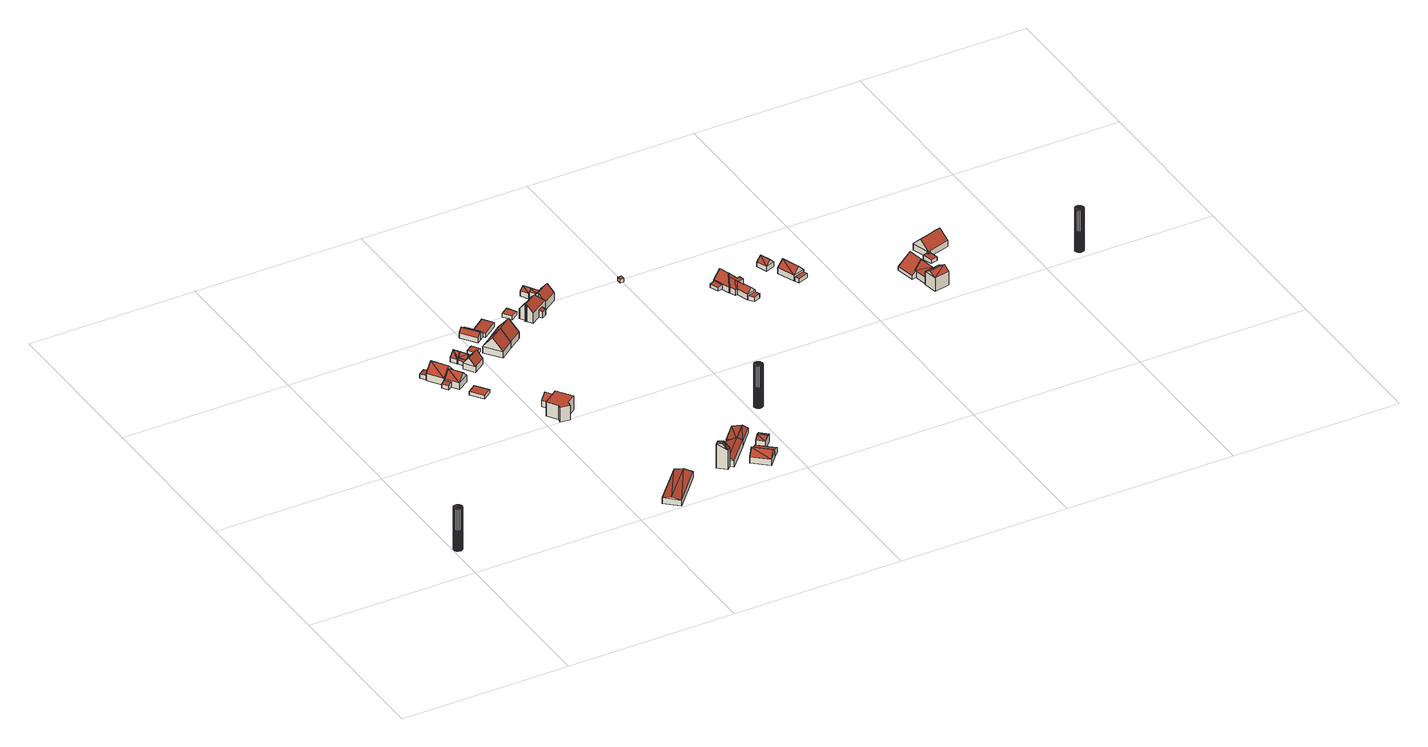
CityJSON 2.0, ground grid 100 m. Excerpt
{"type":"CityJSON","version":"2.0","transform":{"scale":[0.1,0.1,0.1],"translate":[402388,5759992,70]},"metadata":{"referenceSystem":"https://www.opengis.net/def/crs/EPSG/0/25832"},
"CityObjects":{
"building1":{"type":"Building","attributes":{"Geometrietyp2DReferenz":"1000","Gemeindeschluessel":"05515000","function":"51002_1251","roofType":"9999","measuredHeight":26.38},"geometry":[{"type":"Solid","lod":"2","boundaries":[[[[0,1,2]],[[1,3,2]],[[4,5,0]],[[5,1,0]],[[6,7,4]],[[7,5,4]],[[8,9,6]],[[9,7,6]],[[10,11,8]],[[11,9,8]],[[12,13,10]],[[13,11,10]],[[14,15,12]],[[15,13,12]],[[16,17,14]],[[17,15,14]],[[18,19,16]],[[19,17,16]],[[20,21,18]],[[21,19,18]],[[22,23,20]],[[23,21,20]],[[24,25,22]],[[25,23,22]],[[26,27,24]],[[27,25,24]],[[28,29,26]],[[29,27,26]],[[30,31,28]],[[31,29,28]],[[32,33,30]],[[33,31,30]],[[34,35,32]],[[35,33,32]],[[36,37,34]],[[37,35,34]],[[38,39,36]],[[39,37,36]],[[2,3,38]],[[3,39,38]],[[3,1,39]],[[1,5,39]],[[5,7,39]],[[7,9,39]],[[9,11,39]],[[11,13,39]],[[13,15,39]],[[15,17,39]],[[17,19,39]],[[19,21,39]],[[21,23,39]],[[23,25,39]],[[25,27,39]],[[27,29,39]],[[29,31,39]],[[31,33,39]],[[33,35,39]],[[35,37,39]],[[0,2,4]],[[2,38,4]],[[38,36,4]],[[36,34,4]],[[34,32,4]],[[32,30,4]],[[30,28,4]],[[28,26,4]],[[26,24,4]],[[24,22,4]],[[22,20,4]],[[20,18,4]],[[18,16,4]],[[16,14,4]],[[14,12,4]],[[12,10,4]],[[10,8,4]],[[8,6,4]]]],"semantics":{"surfaces":[{"type":"WallSurface"},{"type":"GroundSurface"},{"type":"RoofSurface"}],"values":[[0,0,0,0,0,0,0,0,0,0,0,0,0,0,0,0,0,0,0,0,0,0,0,0,0,0,0,0,0,0,0,0,0,0,0,0,0,0,0,0,1,1,1,1,1,1,1,1,1,1,1,1,1,1,1,1,1,1,2,2,2,2,2,2,2,2,2,2,2,2,2,2,2,2,2,2]]}}]},
"building2":{"type":"Building","attributes":{"Gemeindeschluessel":"05515000","Geometrietyp2DReferenz":"3000","function":"51009_1610","roofType":"2100","measuredHeight":2.73},"geometry":[{"type":"Solid","lod":"2","boundaries":[[[[40,41,42,43]],[[44,45,41,40]],[[46,47,45,44]],[[43,42,47,46]],[[44,40,43,46]],[[41,45,47,42]]]],"semantics":{"surfaces":[{"type":"WallSurface"},{"type":"RoofSurface"},{"type":"GroundSurface"}],"values":[[0,0,0,0,1,2]]}}]},
"building3":{"type":"Building","attributes":{"Gemeindeschluessel":"05515000","Geometrietyp2DReferenz":"3000","function":"51009_1610","roofType":"2100","measuredHeight":3.36},"geometry":[{"type":"Solid","lod":"2","boundaries":[[[[48,49,50,51]],[[52,53,49,48]],[[54,55,53,52]],[[56,57,55,54]],[[51,50,57,56]],[[54,52,48,51,56]],[[49,53,55,57,50]]]],"semantics":{"surfaces":[{"type":"WallSurface"},{"type":"RoofSurface"},{"type":"GroundSurface"}],"values":[[0,0,0,0,0,1,2]]}}]},
"building4":{"type":"Building","attributes":{"Gemeindeschluessel":"05515000","Geometrietyp2DReferenz":"3000","function":"31001_1000"},"address":[{"country":"Germany","locality":"Münster","thoroughfareNumber":"254","thoroughfareName":"Wasserweg"},{"country":"Germany","locality":"Münster","thoroughfareNumber":"256","thoroughfareName":"Wasserweg"}],"children":["building4-1","building4-2"]},
"building4-1":{"type":"BuildingPart","attributes":{"roofType":"5000","measuredHeight":9.71},"parents":["building4"],"geometry":[{"type":"Solid","lod":"2","boundaries":[[[[58,59,60,61]],[[62,63,64,65,66]],[[67,68,63,62]],[[69,70,68,67]],[[61,60,70,69]],[[58,61,71,72]],[[62,66,72]],[[67,62,72]],[[67,72,71]],[[71,69,67]],[[69,71,61]],[[59,73,64,63,68,70,60]],[[59,58,74,75,73]],[[76,66,65]],[[64,73,75,65]],[[75,74,76,65]],[[66,76,77,74,58,72]],[[74,77,76]]]],"semantics":{"surfaces":[{"type":"WallSurface"},{"type":"RoofSurface"},{"type":"GroundSurface"},{"type":"ClosureSurface"}],"values":[[0,0,0,0,0,1,1,1,1,1,0,2,0,0,3,3,0,3]]}}]},
"building4-2":{"type":"BuildingPart","attributes":{"roofType":"3100","measuredHeight":8.54},"parents":["building4"],"geometry":[{"type":"Solid","lod":"2","boundaries":[[[[78,79,73,75]],[[80,81,79,78]],[[65,64,81,80]],[[78,82,80]],[[82,78,75]],[[75,74,77,82]],[[80,82,77]],[[77,76,65,80]],[[79,81,64,73]],[[64,65,75,73]],[[76,74,75,65]],[[77,74,76]]]],"semantics":{"surfaces":[{"type":"WallSurface"},{"type":"RoofSurface"},{"type":"GroundSurface"},{"type":"ClosureSurface"}],"values":[[0,0,0,0,1,1,1,1,2,3,3,3]]}}]},
"building5":{"type":"Building","attributes":{"Gemeindeschluessel":"05515000","Geometrietyp2DReferenz":"3000","function":"31001_2460","roofType":"1000","measuredHeight":2.33},"geometry":[{"type":"Solid","lod":"2","boundaries":[[[[83,84,85,86]],[[87,88,84,83]],[[89,90,88,87]],[[86,85,90,89]],[[87,83,86,89]],[[84,88,90,85]]]],"semantics":{"surfaces":[{"type":"WallSurface"},{"type":"RoofSurface"},{"type":"GroundSurface"}],"values":[[0,0,0,0,1,2]]}}]},
"building6":{"type":"Building","attributes":{"Gemeindeschluessel":"05515000","Geometrietyp2DReferenz":"3000","function":"31001_2700","roofType":"3100","measuredHeight":5.12},"geometry":[{"type":"Solid","lod":"2","boundaries":[[[[91,92,93,94]],[[95,96,92,91]],[[97,98,96,95]],[[94,93,98,97]],[[91,99,95]],[[97,100,94]],[[91,94,100]],[[100,99,91]],[[99,100,97]],[[97,95,99]],[[92,96,98,93]]]],"semantics":{"surfaces":[{"type":"WallSurface"},{"type":"RoofSurface"},{"type":"GroundSurface"}],"values":[[0,0,0,0,0,0,1,1,1,1,2]]}}]},
"building7":{"type":"Building","attributes":{"Gemeindeschluessel":"05515000","Geometrietyp2DReferenz":"3000","function":"51009_1610","roofType":"2100","measuredHeight":3.2},"geometry":[{"type":"Solid","lod":"2","boundaries":[[[[101,102,103,104]],[[105,106,102,101]],[[107,108,106,105]],[[109,110,108,107]],[[111,112,110,109]],[[104,103,112,111]],[[109,107,105,101,104,111]],[[102,106,108,110,112,103]]]],"semantics":{"surfaces":[{"type":"WallSurface"},{"type":"RoofSurface"},{"type":"GroundSurface"}],"values":[[0,0,0,0,0,0,1,2]]}}]},
"building8":{"type":"Building","attributes":{"Gemeindeschluessel":"05515000","Geometrietyp2DReferenz":"3000","function":"31001_2460","roofType":"5000","measuredHeight":5.54},"geometry":[{"type":"Solid","lod":"2","boundaries":[[[[113,110,112,114]],[[115,108,110,113]],[[116,106,108,115]],[[117,118,106,116]],[[119,120,118,117]],[[121,122,120,119]],[[114,112,122,121]],[[121,119,123,124]],[[114,124,123]],[[113,114,123]],[[123,117,113]],[[116,115,113]],[[113,117,116]],[[121,124,114]],[[117,123,119]],[[110,108,106,118,120,122,112]]]],"semantics":{"surfaces":[{"type":"WallSurface"},{"type":"RoofSurface"},{"type":"GroundSurface"}],"values":[[0,0,0,0,0,0,0,1,1,1,1,1,1,0,0,2]]}}]},
"building9":{"type":"Building","attributes":{"Gemeindeschluessel":"05515000","Geometrietyp2DReferenz":"3000","function":"31001_1000"},"address":[{"country":"Germany","locality":"Münster","thoroughfareNumber":"252","thoroughfareName":"Wasserweg"}],"children":["building9-1","building9-2"]},
"building9-1":{"type":"BuildingPart","attributes":{"roofType":"5000","measuredHeight":8.2},"parents":["building9"],"geometry":[{"type":"Solid","lod":"2","boundaries":[[[[125,126,127,128]],[[129,130,103,126,125]],[[131,132,133,134,135]],[[136,137,132,131]],[[128,127,137,136]],[[136,138,139,128]],[[139,138,131]],[[139,131,135]],[[139,135,140,141,129]],[[129,125,139]],[[131,138,136]],[[128,139,125]],[[126,103,133,132,137,127]],[[140,135,134]],[[129,141,130]],[[133,103,130,134]],[[130,141,140,134]]]],"semantics":{"surfaces":[{"type":"WallSurface"},{"type":"RoofSurface"},{"type":"GroundSurface"},{"type":"ClosureSurface"}],"values":[[0,0,0,0,0,1,1,1,1,1,0,0,2,0,0,3,3]]}}]},
"building9-2":{"type":"BuildingPart","attributes":{"roofType":"3100","measuredHeight":5.84},"parents":["building9"],"geometry":[{"type":"Solid","lod":"2","boundaries":[[[[134,133,122,142]],[[143,112,103,130]],[[142,122,112,143]],[[143,144,142]],[[134,142,144]],[[144,145,140,134]],[[145,144,143]],[[143,130,141,145]],[[133,103,112,122]],[[133,134,130,103]],[[141,140,145]],[[141,130,134,140]]]],"semantics":{"surfaces":[{"type":"WallSurface"},{"type":"RoofSurface"},{"type":"GroundSurface"},{"type":"ClosureSurface"}],"values":[[0,0,0,0,1,1,1,1,2,3,0,3]]}}]},
"building10":{"type":"Building","attributes":{"Gemeindeschluessel":"05515000","Geometrietyp2DReferenz":"3000","function":"31001_1000","roofType":"9999","measuredHeight":9},"address":[{"country":"Germany","locality":"Münster","thoroughfareNumber":"253","thoroughfareName":"Wasserweg"}],"geometry":[{"type":"Solid","lod":"2","boundaries":[[[[146,147,148,149,150,151,152,153,154]],[[152,155,156,153]],[[151,157,155,152]],[[150,158,157,151]],[[149,159,158,150]],[[148,160,159,149]],[[147,161,160,148]],[[146,162,161,147]],[[154,163,162,146]],[[153,156,163,154]],[[155,157,158,159,160,161,162,163,156]]]],"semantics":{"surfaces":[{"type":"RoofSurface"},{"type":"WallSurface"},{"type":"GroundSurface"}],"values":[[0,1,1,1,1,1,1,1,1,1,2]]}}]},
"building11":{"type":"Building","attributes":{"Gemeindeschluessel":"05515000","Geometrietyp2DReferenz":"3000","function":"31001_2460","roofType":"5000","measuredHeight":6.83},"geometry":[{"type":"Solid","lod":"2","boundaries":[[[[164,165,163,166]],[[167,168,165,164]],[[169,170,168,167]],[[171,155,170,169]],[[172,156,155,171]],[[166,163,156,172]],[[171,169,167,173,174,172]],[[174,173,164,166]],[[164,173,167]],[[172,174,166]],[[165,168,170,155,156,163]]]],"semantics":{"surfaces":[{"type":"WallSurface"},{"type":"RoofSurface"},{"type":"GroundSurface"}],"values":[[0,0,0,0,0,0,1,1,0,0,2]]}}]},
"building12":{"type":"Building","attributes":{"Gemeindeschluessel":"05515000","Geometrietyp2DReferenz":"3000","function":"51009_1611","roofType":"1000","measuredHeight":2.23},"geometry":[{"type":"Solid","lod":"2","boundaries":[[[[175,176,177,178]],[[179,180,176,175]],[[181,182,180,179]],[[178,177,182,181]],[[179,175,178,181]],[[176,180,182,177]]]],"semantics":{"surfaces":[{"type":"WallSurface"},{"type":"RoofSurface"},{"type":"GroundSurface"}],"values":[[0,0,0,0,1,2]]}}]},
"building13":{"type":"Building","attributes":{"Gemeindeschluessel":"05515000","Geometrietyp2DReferenz":"3000","function":"31001_1000","roofType":"2100","measuredHeight":5.58},"geometry":[{"type":"Solid","lod":"2","boundaries":[[[[183,184,185,186]],[[187,188,184,183]],[[189,190,188,187]],[[191,192,190,189]],[[186,185,192,191]],[[189,187,183,186,191]],[[184,188,190,192,185]]]],"semantics":{"surfaces":[{"type":"WallSurface"},{"type":"RoofSurface"},{"type":"GroundSurface"}],"values":[[0,0,0,0,0,1,2]]}}]},
"building14":{"type":"Building","attributes":{"Gemeindeschluessel":"05515000","Geometrietyp2DReferenz":"3000","function":"31001_1000","roofType":"3100","measuredHeight":11.15},"address":[{"country":"Germany","locality":"Münster","thoroughfareNumber":"250","thoroughfareName":"Wasserweg"}],"geometry":[{"type":"Solid","lod":"2","boundaries":[[[[193,194,195,196]],[[197,198,194,193]],[[199,200,198,197]],[[196,195,200,199]],[[193,201,197]],[[199,202,196]],[[196,202,201,193]],[[197,201,202,199]],[[194,198,200,195]]]],"semantics":{"surfaces":[{"type":"WallSurface"},{"type":"RoofSurface"},{"type":"GroundSurface"}],"values":[[0,0,0,0,0,0,1,1,2]]}}]},
"building15":{"type":"Building","attributes":{"Gemeindeschluessel":"05515000","Geometrietyp2DReferenz":"3000","function":"31001_1000","roofType":"2100","measuredHeight":5.91},"geometry":[{"type":"Solid","lod":"2","boundaries":[[[[203,204,205,206]],[[207,208,204,203]],[[209,210,208,207]],[[211,212,210,209]],[[206,205,212,211]],[[209,207,203,206,211]],[[204,208,210,212,205]]]],"semantics":{"surfaces":[{"type":"WallSurface"},{"type":"RoofSurface"},{"type":"GroundSurface"}],"values":[[0,0,0,0,0,1,2]]}}]},
"building16":{"type":"Building","attributes":{"Gemeindeschluessel":"05515000","Geometrietyp2DReferenz":"3000","function":"51009_1610","roofType":"3100","measuredHeight":15.79},"geometry":[{"type":"Solid","lod":"2","boundaries":[[[[213,214,215,216]],[[217,218,214,213]],[[219,220,218,217]],[[216,215,220,219]],[[213,221,217]],[[219,222,216]],[[213,216,222]],[[222,221,213]],[[221,222,219]],[[219,217,221]],[[214,218,220,215]]]],"semantics":{"surfaces":[{"type":"WallSurface"},{"type":"RoofSurface"},{"type":"GroundSurface"}],"values":[[0,0,0,0,0,0,1,1,1,1,2]]}}]},
"building17":{"type":"Building","attributes":{"Gemeindeschluessel":"05515000","Geometrietyp2DReferenz":"3000","function":"31001_2460","roofType":"2100","measuredHeight":3.09},"geometry":[{"type":"Solid","lod":"2","boundaries":[[[[223,224,225,226]],[[227,228,224,223]],[[229,230,228,227]],[[226,225,230,229]],[[227,223,226,229]],[[224,228,230,225]]]],"semantics":{"surfaces":[{"type":"WallSurface"},{"type":"RoofSurface"},{"type":"GroundSurface"}],"values":[[0,0,0,0,1,2]]}}]},
"building18":{"type":"Building","attributes":{"Gemeindeschluessel":"05515000","Geometrietyp2DReferenz":"3000","function":"31001_1000","roofType":"3100","measuredHeight":11.09},"address":[{"country":"Germany","locality":"Münster","thoroughfareNumber":"248","thoroughfareName":"Wasserweg"}],"geometry":[{"type":"Solid","lod":"2","boundaries":[[[[231,232,200,233]],[[234,235,232,231]],[[236,195,235,234]],[[233,200,195,236]],[[231,237,234]],[[236,202,233]],[[233,202,237,231]],[[234,237,202,236]],[[232,235,195,200]]]],"semantics":{"surfaces":[{"type":"WallSurface"},{"type":"RoofSurface"},{"type":"GroundSurface"}],"values":[[0,0,0,0,0,0,1,1,2]]}}]},
"building19":{"type":"Building","attributes":{"Gemeindeschluessel":"05515000","Geometrietyp2DReferenz":"3000","function":"31001_2700","roofType":"3100","measuredHeight":5.53},"geometry":[{"type":"Solid","lod":"2","boundaries":[[[[238,239,220,240]],[[241,242,239,238]],[[243,244,242,241]],[[240,220,244,243]],[[238,245,241]],[[243,246,240]],[[240,246,245,238]],[[241,245,246,243]],[[239,242,244,220]]]],"semantics":{"surfaces":[{"type":"WallSurface"},{"type":"RoofSurface"},{"type":"GroundSurface"}],"values":[[0,0,0,0,0,0,1,1,2]]}}]},
"building20":{"type":"Building","attributes":{"Gemeindeschluessel":"05515000","Geometrietyp2DReferenz":"3000","function":"31001_2700","roofType":"3100","measuredHeight":7.57},"geometry":[{"type":"Solid","lod":"2","boundaries":[[[[247,248,249,250]],[[251,252,248,247]],[[253,254,252,251]],[[250,249,254,253]],[[247,255,251]],[[253,256,250]],[[250,256,255]],[[255,247,250]],[[256,253,251]],[[251,255,256]],[[248,252,254,249]]]],"semantics":{"surfaces":[{"type":"WallSurface"},{"type":"RoofSurface"},{"type":"GroundSurface"}],"values":[[0,0,0,0,0,0,1,1,1,1,2]]}}]},
"building21":{"type":"Building","attributes":{"Gemeindeschluessel":"05515000","Geometrietyp2DReferenz":"3000","function":"31001_1310","roofType":"1000","measuredHeight":2.29},"geometry":[{"type":"Solid","lod":"2","boundaries":[[[[257,258,259,260]],[[261,262,258,257]],[[263,264,262,261]],[[260,259,264,263]],[[261,257,260,263]],[[258,262,264,259]]]],"semantics":{"surfaces":[{"type":"WallSurface"},{"type":"RoofSurface"},{"type":"GroundSurface"}],"values":[[0,0,0,0,1,2]]}}]},
"building22":{"type":"Building","attributes":{"Gemeindeschluessel":"05515000","Geometrietyp2DReferenz":"3000","function":"31001_2700","roofType":"3100","measuredHeight":4.46},"geometry":[{"type":"Solid","lod":"2","boundaries":[[[[265,266,267,268]],[[269,270,266,265]],[[271,272,270,269]],[[268,267,272,271]],[[265,273,269]],[[271,274,268]],[[274,273,265]],[[265,268,274]],[[271,269,273]],[[273,274,271]],[[266,270,272,267]]]],"semantics":{"surfaces":[{"type":"WallSurface"},{"type":"RoofSurface"},{"type":"GroundSurface"}],"values":[[0,0,0,0,0,0,1,1,1,1,2]]}}]},
"building23":{"type":"Building","attributes":{"Gemeindeschluessel":"05515000","Geometrietyp2DReferenz":"3000","function":"51009_1611","roofType":"2100","measuredHeight":4.66},"geometry":[{"type":"Solid","lod":"2","boundaries":[[[[275,276,277,278]],[[279,280,276,275]],[[281,282,280,279]],[[278,277,282,281]],[[279,275,278,281]],[[276,280,282,277]]]],"semantics":{"surfaces":[{"type":"WallSurface"},{"type":"RoofSurface"},{"type":"GroundSurface"}],"values":[[0,0,0,0,1,2]]}}]},
"building24":{"type":"Building","attributes":{"Gemeindeschluessel":"05515000","Geometrietyp2DReferenz":"3000","function":"31001_2700","roofType":"3100","measuredHeight":6.37},"geometry":[{"type":"Solid","lod":"2","boundaries":[[[[283,284,285,286]],[[287,288,284,283]],[[289,290,288,287]],[[286,285,290,289]],[[283,291,287]],[[289,292,286]],[[291,283,286]],[[286,292,291]],[[287,291,292]],[[292,289,287]],[[284,288,290,285]]]],"semantics":{"surfaces":[{"type":"WallSurface"},{"type":"RoofSurface"},{"type":"GroundSurface"}],"values":[[0,0,0,0,0,0,1,1,1,1,2]]}}]},
"building25":{"type":"Building","attributes":{"Gemeindeschluessel":"05515000","Geometrietyp2DReferenz":"3000","function":"31001_1000","roofType":"5000","measuredHeight":10.8},"address":[{"country":"Germany","locality":"Münster","thoroughfareNumber":"246","thoroughfareName":"Wasserweg"}],"geometry":[{"type":"Solid","lod":"2","boundaries":[[[[293,294,295,296]],[[297,298,294,293]],[[299,300,298,297]],[[301,302,300,299]],[[303,304,302,301]],[[305,306,304,303]],[[307,308,306,305]],[[309,310,308,307]],[[311,312,310,309]],[[313,314,312,311]],[[296,295,314,313]],[[307,305,303,301,315,309]],[[299,315,301]],[[297,293,296,313,311,309,315,299]],[[294,298,300,302,304,306,308,310,312,314,295]]]],"semantics":{"surfaces":[{"type":"WallSurface"},{"type":"RoofSurface"},{"type":"GroundSurface"}],"values":[[0,0,0,0,0,0,0,0,0,0,0,1,1,1,2]]}}]},
"building26":{"type":"Building","attributes":{"Gemeindeschluessel":"05515000","Geometrietyp2DReferenz":"3000","function":"51009_1610","roofType":"2100","measuredHeight":4.57},"geometry":[{"type":"Solid","lod":"2","boundaries":[[[[316,317,318,319]],[[320,321,317,316]],[[322,323,321,320]],[[319,318,323,322]],[[320,316,319,322]],[[317,321,323,318]]]],"semantics":{"surfaces":[{"type":"WallSurface"},{"type":"RoofSurface"},{"type":"GroundSurface"}],"values":[[0,0,0,0,1,2]]}}]},
"building27":{"type":"Building","attributes":{"Gemeindeschluessel":"05515000","Geometrietyp2DReferenz":"3000","function":"31001_1000"},"address":[{"country":"Germany","locality":"Münster","thoroughfareNumber":"244","thoroughfareName":"Wasserweg"}],"children":["building27-1","building27-2","building27-3"]},
"building27-1":{"type":"BuildingPart","attributes":{"roofType":"3100","measuredHeight":9.57},"parents":["building27"],"geometry":[{"type":"Solid","lod":"2","boundaries":[[[[324,325,326,327]],[[328,329,330,325,324]],[[331,332,333,334,335]],[[336,337,332,331]],[[338,339,337,336]],[[340,341,339,338]],[[327,326,341,340]],[[331,335,328,324,327,336]],[[340,338,336,327]],[[325,330,333,332,337,339,341,326]],[[334,342,329,328,335]],[[333,330,329,334]],[[329,342,334]]]],"semantics":{"surfaces":[{"type":"WallSurface"},{"type":"RoofSurface"},{"type":"GroundSurface"},{"type":"ClosureSurface"}],"values":[[0,0,0,0,0,0,0,1,1,2,0,3,3]]}}]},
"building27-2":{"type":"BuildingPart","attributes":{"roofType":"3100","measuredHeight":4.88},"parents":["building27"],"geometry":[{"type":"Solid","lod":"2","boundaries":[[[[343,344,345,330,329]],[[334,333,346,347,348]],[[329,342,349]],[[349,350,343,329]],[[342,334,348]],[[348,351,352,349,342]],[[345,346,333,330]],[[353,348,347]],[[346,345,344,347]],[[344,343,353,347]],[[333,334,329,330]],[[352,350,349]],[[348,353,351]],[[351,353,343,350,352]],[[334,342,329]]]],"semantics":{"surfaces":[{"type":"WallSurface"},{"type":"RoofSurface"},{"type":"GroundSurface"},{"type":"ClosureSurface"}],"values":[[0,0,1,1,1,1,2,0,3,3,3,0,0,3,3]]}}]},
"building27-3":{"type":"BuildingPart","attributes":{"roofType":"3100","measuredHeight":4.86},"parents":["building27"],"geometry":[{"type":"Solid","lod":"2","boundaries":[[[[354,355,356,357]],[[347,346,355,354]],[[358,359,345,344]],[[357,356,359,358]],[[358,360,350,352,361,362]],[[362,357,358]],[[361,351,353,347,354]],[[354,362,361]],[[343,360,358,344]],[[362,354,357]],[[355,346,345,359,356]],[[346,347,344,345]],[[352,351,361]],[[360,343,350]],[[343,344,347,353]],[[350,343,353,351,352]]]],"semantics":{"surfaces":[{"type":"WallSurface"},{"type":"RoofSurface"},{"type":"GroundSurface"},{"type":"ClosureSurface"}],"values":[[0,0,0,0,1,1,1,1,0,0,2,3,0,0,3,3]]}}]},
"building28":{"type":"Building","attributes":{"Geometrietyp2DReferenz":"1000","Gemeindeschluessel":"05515000","function":"51002_1251","roofType":"9999","measuredHeight":26.55},"geometry":[{"type":"Solid","lod":"2","boundaries":[[[[363,364,365]],[[364,366,365]],[[367,368,363]],[[368,364,363]],[[369,370,367]],[[370,368,367]],[[371,372,369]],[[372,370,369]],[[373,374,371]],[[374,372,371]],[[375,376,373]],[[376,374,373]],[[377,378,375]],[[378,376,375]],[[379,380,377]],[[380,378,377]],[[381,382,379]],[[382,380,379]],[[383,384,381]],[[384,382,381]],[[385,386,383]],[[386,384,383]],[[387,388,385]],[[388,386,385]],[[389,390,387]],[[390,388,387]],[[391,392,389]],[[392,390,389]],[[393,394,391]],[[394,392,391]],[[395,396,393]],[[396,394,393]],[[397,398,395]],[[398,396,395]],[[399,400,397]],[[400,398,397]],[[401,402,399]],[[402,400,399]],[[365,366,401]],[[366,402,401]],[[366,364,402]],[[364,368,402]],[[368,370,402]],[[370,372,402]],[[372,374,402]],[[374,376,402]],[[376,378,402]],[[378,380,402]],[[380,382,402]],[[382,384,402]],[[384,386,402]],[[386,388,402]],[[388,390,402]],[[390,392,402]],[[392,394,402]],[[394,396,402]],[[396,398,402]],[[398,400,402]],[[363,365,367]],[[365,401,367]],[[401,399,367]],[[399,397,367]],[[397,395,367]],[[395,393,367]],[[393,391,367]],[[391,389,367]],[[389,387,367]],[[381,379,367]],[[387,385,367]],[[385,383,367]],[[383,381,367]],[[379,377,367]],[[377,375,367]],[[375,373,367]],[[373,371,367]],[[371,369,367]]]],"semantics":{"surfaces":[{"type":"WallSurface"},{"type":"GroundSurface"},{"type":"RoofSurface"}],"values":[[0,0,0,0,0,0,0,0,0,0,0,0,0,0,0,0,0,0,0,0,0,0,0,0,0,0,0,0,0,0,0,0,0,0,0,0,0,0,0,0,1,1,1,1,1,1,1,1,1,1,1,1,1,1,1,1,1,1,2,2,2,2,2,2,2,2,2,2,2,2,2,2,2,2,2,2]]}}]},
"building29":{"type":"Building","attributes":{"Gemeindeschluessel":"05515000","Geometrietyp2DReferenz":"3000","function":"31001_2500","roofType":"1000","measuredHeight":2.41},"address":[{"country":"Germany","locality":"Münster","thoroughfareNumber":"236","thoroughfareName":"Wasserweg"}],"geometry":[{"type":"Solid","lod":"2","boundaries":[[[[403,404,405,406]],[[407,408,404,403]],[[409,410,408,407]],[[406,405,410,409]],[[407,403,406,409]],[[404,408,410,405]]]],"semantics":{"surfaces":[{"type":"WallSurface"},{"type":"RoofSurface"},{"type":"GroundSurface"}],"values":[[0,0,0,0,1,2]]}}]},
"building30":{"type":"Building","attributes":{"Gemeindeschluessel":"05515000","Geometrietyp2DReferenz":"3000","function":"51009_1610","roofType":"2100","measuredHeight":2.82},"geometry":[{"type":"Solid","lod":"2","boundaries":[[[[411,412,413,414]],[[415,416,412,411]],[[417,418,416,415]],[[414,413,418,417]],[[415,411,414,417]],[[412,416,418,413]]]],"semantics":{"surfaces":[{"type":"WallSurface"},{"type":"RoofSurface"},{"type":"GroundSurface"}],"values":[[0,0,0,0,1,2]]}}]},
"building31":{"type":"Building","attributes":{"Gemeindeschluessel":"05515000","Geometrietyp2DReferenz":"3000","function":"31001_1000","roofType":"5000","measuredHeight":8.43},"address":[{"country":"Germany","locality":"Münster","thoroughfareNumber":"231","thoroughfareName":"Wasserweg"}],"geometry":[{"type":"Solid","lod":"2","boundaries":[[[[419,420,421,422]],[[423,424,420,419]],[[425,426,424,423]],[[427,428,426,425]],[[429,430,428,427]],[[431,432,430,429]],[[433,434,432,431]],[[435,436,434,433]],[[437,438,436,435]],[[439,440,438,437]],[[441,442,440,439]],[[443,444,442,441]],[[445,446,444,443]],[[422,421,446,445]],[[447,445,443,448]],[[449,450,448,443,441,451]],[[451,441,439,452]],[[453,454,452,439,437,455]],[[437,435,455]],[[455,435,433,453]],[[453,433,431,454]],[[451,452,454,431,429,449]],[[456,450,449,429,427,457]],[[427,425,457]],[[457,425,423,456]],[[447,448,450,456,423,419,458]],[[419,422,458]],[[458,422,445,447]],[[420,424,426,428,430,432,434,436,438,440,442,444,446,421]]]],"semantics":{"surfaces":[{"type":"WallSurface"},{"type":"RoofSurface"},{"type":"GroundSurface"}],"values":[[0,0,0,0,0,0,0,0,0,0,0,0,0,0,1,1,1,1,0,1,1,1,1,1,1,1,0,1,2]]}}]},
"building32":{"type":"Building","attributes":{"Gemeindeschluessel":"05515000","Geometrietyp2DReferenz":"3000","function":"51009_1610","roofType":"1000","measuredHeight":2.68},"geometry":[{"type":"Solid","lod":"2","boundaries":[[[[459,460,438,461]],[[462,463,460,459]],[[464,465,463,462]],[[461,438,465,464]],[[462,459,461,464]],[[460,463,465,438]]]],"semantics":{"surfaces":[{"type":"WallSurface"},{"type":"RoofSurface"},{"type":"GroundSurface"}],"values":[[0,0,0,0,1,2]]}}]},
"building33":{"type":"Building","attributes":{"Gemeindeschluessel":"05515000","Geometrietyp2DReferenz":"3000","function":"31001_2460","roofType":"3100","measuredHeight":5.89},"geometry":[{"type":"Solid","lod":"2","boundaries":[[[[466,467,468,469]],[[470,471,467,466]],[[472,473,471,470]],[[469,468,473,472]],[[466,474,470]],[[472,475,469]],[[474,466,469]],[[469,475,474]],[[470,474,475]],[[475,472,470]],[[467,471,473,468]]]],"semantics":{"surfaces":[{"type":"WallSurface"},{"type":"RoofSurface"},{"type":"GroundSurface"}],"values":[[0,0,0,0,0,0,1,1,1,1,2]]}}]},
"building34":{"type":"Building","attributes":{"Gemeindeschluessel":"05515000","Geometrietyp2DReferenz":"3000","function":"31001_1000","roofType":"3100","measuredHeight":7.38},"address":[{"country":"Germany","locality":"Münster","thoroughfareNumber":"229","thoroughfareName":"Wasserweg"}],"geometry":[{"type":"Solid","lod":"2","boundaries":[[[[476,477,478,479]],[[480,481,477,476]],[[482,483,481,480]],[[479,478,483,482]],[[476,484,480]],[[482,485,479]],[[479,485,484]],[[484,476,479]],[[485,482,480]],[[480,484,485]],[[477,481,483,478]]]],"semantics":{"surfaces":[{"type":"WallSurface"},{"type":"RoofSurface"},{"type":"GroundSurface"}],"values":[[0,0,0,0,0,0,1,1,1,1,2]]}}]},
"building35":{"type":"Building","attributes":{"Gemeindeschluessel":"05515000","Geometrietyp2DReferenz":"3000","function":"51009_1610","roofType":"1000","measuredHeight":2.52},"geometry":[{"type":"Solid","lod":"2","boundaries":[[[[486,487,488,489]],[[490,491,487,486]],[[492,493,491,490]],[[489,488,493,492]],[[490,486,489,492]],[[487,491,493,488]]]],"semantics":{"surfaces":[{"type":"WallSurface"},{"type":"RoofSurface"},{"type":"GroundSurface"}],"values":[[0,0,0,0,1,2]]}}]},
"building36":{"type":"Building","attributes":{"Gemeindeschluessel":"05515000","Geometrietyp2DReferenz":"3000","function":"31001_2460","roofType":"5000","measuredHeight":8.26},"geometry":[{"type":"Solid","lod":"2","boundaries":[[[[494,495,496,497]],[[498,499,495,494]],[[500,501,499,498]],[[502,503,501,500]],[[504,505,503,502]],[[497,496,505,504]],[[504,502,506,507]],[[507,506,500,498,494,497]],[[504,507,497]],[[500,506,502]],[[495,499,501,503,505,496]]]],"semantics":{"surfaces":[{"type":"WallSurface"},{"type":"RoofSurface"},{"type":"GroundSurface"}],"values":[[0,0,0,0,0,0,1,1,0,0,2]]}}]},
"building37":{"type":"Building","attributes":{"Gemeindeschluessel":"05515000","Geometrietyp2DReferenz":"3000","function":"31001_1000"},"address":[{"country":"Germany","locality":"Münster","thoroughfareNumber":"214","thoroughfareName":"Wasserweg"},{"country":"Germany","locality":"Münster","thoroughfareNumber":"214a","thoroughfareName":"Wasserweg"}],"children":["building37-1","building37-2"]},
"building37-1":{"type":"BuildingPart","attributes":{"roofType":"3100","measuredHeight":10.89},"parents":["building37"],"geometry":[{"type":"Solid","lod":"2","boundaries":[[[[508,509,510,511]],[[512,513,514,509,508]],[[515,516,517,518,519]],[[520,521,516,515]],[[511,510,521,520]],[[511,520,522]],[[523,511,522]],[[522,515,523]],[[519,524,525,512,508,523,515]],[[522,520,515]],[[523,508,511]],[[509,514,517,516,521,510]],[[524,519,518]],[[512,525,513]],[[517,514,513,518]],[[513,525,524,518]]]],"semantics":{"surfaces":[{"type":"WallSurface"},{"type":"RoofSurface"},{"type":"GroundSurface"},{"type":"ClosureSurface"}],"values":[[0,0,0,0,0,1,1,1,1,0,0,2,0,0,3,3]]}}]},
"building37-2":{"type":"BuildingPart","attributes":{"roofType":"3100","measuredHeight":9.22},"parents":["building37"],"geometry":[{"type":"Solid","lod":"2","boundaries":[[[[518,517,526,527]],[[528,529,514,513]],[[527,526,529,528]],[[528,530,527]],[[518,527,530]],[[530,531,524,518]],[[531,530,528]],[[528,513,525,531]],[[517,514,529,526]],[[517,518,513,514]],[[525,524,531]],[[525,513,518,524]]]],"semantics":{"surfaces":[{"type":"WallSurface"},{"type":"RoofSurface"},{"type":"GroundSurface"},{"type":"ClosureSurface"}],"values":[[0,0,0,0,1,1,1,1,2,3,0,3]]}}]},
"building38":{"type":"Building","attributes":{"Gemeindeschluessel":"05515000","Geometrietyp2DReferenz":"3000","function":"31001_2460","roofType":"2100","measuredHeight":2.86},"geometry":[{"type":"Solid","lod":"2","boundaries":[[[[532,533,534,535]],[[536,537,533,532]],[[538,539,537,536]],[[540,541,539,538]],[[542,543,541,540]],[[535,534,543,542]],[[540,538,536,532,535,542]],[[533,537,539,541,543,534]]]],"semantics":{"surfaces":[{"type":"WallSurface"},{"type":"RoofSurface"},{"type":"GroundSurface"}],"values":[[0,0,0,0,0,0,1,2]]}}]},
"building39":{"type":"Building","attributes":{"Gemeindeschluessel":"05515000","Geometrietyp2DReferenz":"3000","function":"31001_1000","roofType":"5000","measuredHeight":9.28},"address":[{"country":"Germany","locality":"Münster","thoroughfareNumber":"216","thoroughfareName":"Wasserweg"}],"geometry":[{"type":"Solid","lod":"2","boundaries":[[[[544,545,546,547]],[[548,549,545,544]],[[550,551,549,548]],[[552,553,551,550]],[[554,555,553,552]],[[556,557,555,554]],[[558,559,557,556]],[[560,561,559,558]],[[562,563,561,560]],[[547,546,563,562]],[[564,565,566,567,568,558,556,554]],[[569,570,571,572,567,566]],[[568,567,572,562,560]],[[572,571,547,562]],[[571,570,544,547]],[[570,569,548,544]],[[569,566,565,550,548]],[[568,560,558]],[[565,564,552,550]],[[564,554,552]],[[545,549,551,553,555,557,559,561,563,546]]]],"semantics":{"surfaces":[{"type":"WallSurface"},{"type":"RoofSurface"},{"type":"GroundSurface"}],"values":[[0,0,0,0,0,0,0,0,0,0,1,1,0,0,0,0,0,0,0,0,2]]}}]},
"building40":{"type":"Building","attributes":{"Geometrietyp2DReferenz":"1000","Gemeindeschluessel":"05515000","function":"51002_1251","roofType":"9999","measuredHeight":26.54},"geometry":[{"type":"Solid","lod":"2","boundaries":[[[[573,574,575]],[[574,576,575]],[[577,578,573]],[[578,574,573]],[[579,580,577]],[[580,578,577]],[[581,582,579]],[[582,580,579]],[[583,584,581]],[[584,582,581]],[[585,586,583]],[[586,584,583]],[[587,588,585]],[[588,586,585]],[[589,590,587]],[[590,588,587]],[[591,592,589]],[[592,590,589]],[[593,594,591]],[[594,592,591]],[[595,596,593]],[[596,594,593]],[[597,598,595]],[[598,596,595]],[[599,600,597]],[[600,598,597]],[[601,602,599]],[[602,600,599]],[[603,604,601]],[[604,602,601]],[[605,606,603]],[[606,604,603]],[[607,608,605]],[[608,606,605]],[[609,610,607]],[[610,608,607]],[[611,612,609]],[[612,610,609]],[[575,576,611]],[[576,612,611]],[[576,574,612]],[[574,578,612]],[[578,580,612]],[[580,582,612]],[[582,584,612]],[[584,586,612]],[[586,588,612]],[[588,590,612]],[[590,592,612]],[[592,594,612]],[[594,596,612]],[[596,598,612]],[[604,606,612]],[[598,600,612]],[[600,602,612]],[[602,604,612]],[[606,608,612]],[[608,610,612]],[[573,575,577]],[[575,611,577]],[[611,609,577]],[[609,607,577]],[[607,605,577]],[[605,603,577]],[[603,601,577]],[[601,599,577]],[[599,597,577]],[[597,595,577]],[[595,593,577]],[[593,591,577]],[[591,589,577]],[[589,587,577]],[[587,585,577]],[[585,583,577]],[[583,581,577]],[[581,579,577]]]],"semantics":{"surfaces":[{"type":"WallSurface"},{"type":"GroundSurface"},{"type":"RoofSurface"}],"values":[[0,0,0,0,0,0,0,0,0,0,0,0,0,0,0,0,0,0,0,0,0,0,0,0,0,0,0,0,0,0,0,0,0,0,0,0,0,0,0,0,1,1,1,1,1,1,1,1,1,1,1,1,1,1,1,1,1,1,2,2,2,2,2,2,2,2,2,2,2,2,2,2,2,2,2,2]]}}]}
},
"vertices":[
[53,246,269],[53,246,5],[48,252,269],[48,252,5],[55,238,269],[55,238,5],[55,231,269],[55,231,5],[53,223,269],[53,223,5],[48,217,269],[48,217,5],[42,212,269],[42,212,5],[35,210,269],[35,210,5],[27,210,269],[27,210,5],[19,212,269],[19,212,5],[13,217,269],[13,217,5],[8,223,269],[8,223,5],[6,231,269],[6,231,5],[6,238,269],[6,238,5],[8,246,269],[8,246,5],[13,252,269],[13,252,5],[19,257,269],[19,257,5],[27,259,269],[27,259,5],[35,259,269],[35,259,5],[42,257,269],[42,257,5],
[622,1699,44],[622,1699,19],[644,1666,19],[644,1666,47],[663,1727,44],[663,1727,19],[686,1694,47],[686,1694,19],
[679,1564,43],[679,1564,17],[702,1531,17],[702,1531,43],[702,1580,50],[702,1580,17],[704,1581,51],[704,1581,17],[727,1548,50],[727,1548,17],
[784,1633,59],[784,1633,15],[725,1720,15],[725,1720,59],[704,1581,59],[704,1581,15],[706,1579,15],[706,1579,57],[706,1579,59],[702,1580,59],[702,1580,15],[644,1666,59],[644,1666,15],[685,1693,112],[744,1605,112],[772,1624,15],[771,1624,59],[772,1624,57],[707,1580,59],[739,1602,100],
[822,1551,57],[822,1551,15],[755,1507,57],[755,1507,15],[788,1529,100],
[877,1404,37],[877,1404,14],[825,1476,14],[825,1476,37],[828,1369,37],[828,1369,14],[776,1441,37],[776,1441,14],
[1247,6,42],[1247,6,5],[1431,207,5],[1431,207,42],[1170,77,42],[1170,77,5],[1354,278,42],[1354,278,5],[1208,41,56],[1392,242,56],
[889,1685,35],[889,1685,11],[901,1694,11],[901,1694,43],[867,1723,37],[867,1723,11],[868,1723,37],[868,1723,11],[865,1728,37],[865,1728,11],[874,1734,43],[874,1734,11],
[865,1728,39],[874,1734,39],[868,1723,39],[867,1723,39],[841,1762,39],[841,1762,11],[885,1792,39],[885,1792,11],[908,1758,39],[908,1758,11],[870,1782,67],[893,1748,67],
[867,1671,48],[867,1671,11],[908,1610,11],[908,1610,48],[901,1694,48],[901,1694,44],[938,1718,48],[938,1718,11],[935,1717,11],[935,1717,44],[935,1717,48],[979,1657,48],[979,1657,11],[958,1688,93],[887,1641,93],[932,1715,48],[904,1696,48],
[908,1758,44],[874,1734,44],[891,1746,69],[918,1705,69],
[1034,1077,100],[1075,1018,100],[1071,995,100],[1127,986,100],[1132,1015,100],[1188,1054,100],[1150,1108,100],[1126,1142,100],[1090,1117,100],[1150,1108,10],[1126,1142,10],[1188,1054,10],[1132,1015,10],[1127,986,10],[1071,995,10],[1075,1018,10],[1034,1077,10],[1090,1117,10],
[1056,1166,49],[1056,1166,10],[1090,1117,49],[1117,1209,51],[1117,1209,10],[1176,1125,51],[1176,1125,10],[1150,1108,74],[1126,1142,74],[1087,1188,78],[1122,1139,78],
[955,1782,33],[955,1782,11],[985,1739,11],[985,1739,33],[996,1810,33],[996,1810,11],[1025,1767,33],[1025,1767,11],
[1010,1946,67],[1010,1946,12],[990,1932,12],[990,1932,43],[1021,1931,67],[1021,1931,12],[1075,1857,67],[1075,1857,12],[1055,1842,43],[1055,1842,12],
[1099,1655,51],[1099,1655,12],[1179,1713,12],[1179,1713,51],[1030,1751,51],[1030,1751,12],[1110,1809,51],[1110,1809,12],[1065,1703,123],[1144,1761,123],
[1048,1950,39],[1048,1950,11],[1021,1931,11],[1021,1931,71],[1071,1917,39],[1071,1917,11],[1101,1876,39],[1101,1876,11],[1075,1857,71],[1075,1857,11],
[1630,188,123],[1630,188,2],[1648,207,2],[1648,207,123],[1581,230,155],[1581,230,2],[1601,251,155],[1601,251,2],[1605,209,160],[1625,229,160],
[1117,1871,35],[1117,1871,10],[1201,1932,10],[1201,1932,41],[1075,1929,35],[1075,1929,10],[1159,1990,41],[1159,1990,10],
[1191,1868,54],[1191,1868,12],[1110,1809,54],[1261,1772,54],[1261,1772,12],[1179,1713,54],[1226,1820,123],
[1733,395,27],[1733,395,2],[1601,251,27],[1799,333,44],[1799,333,2],[1667,190,44],[1667,190,2],[1778,353,58],[1646,210,58],
[1757,185,41],[1757,185,3],[1844,105,3],[1844,105,41],[1810,242,41],[1810,242,3],[1896,163,41],[1896,163,3],[1783,213,79],[1870,134,79],
[1360,1973,33],[1360,1973,10],[1328,2024,10],[1328,2024,33],[1317,1945,33],[1317,1945,10],[1284,1995,33],[1284,1995,10],
[1819,489,34],[1819,489,4],[1733,395,4],[1733,395,34],[1888,431,34],[1888,431,4],[1799,333,34],[1799,333,4],[1862,452,49],[1774,356,49],
[1842,277,34],[1842,277,4],[1810,242,4],[1810,242,51],[1930,198,34],[1930,198,4],[1896,163,51],[1896,163,4],
[1941,303,54],[1941,303,5],[1900,341,5],[1900,341,54],[1892,251,54],[1892,251,5],[1851,288,54],[1851,288,5],[1916,277,68],[1875,315,68],
[1409,1970,72],[1409,1970,11],[1355,1935,11],[1355,1935,72],[1410,1968,73],[1410,1968,11],[1467,2005,72],[1467,2005,11],[1511,1938,72],[1511,1938,11],[1396,1862,72],[1396,1862,11],[1375,1894,116],[1375,1894,11],[1373,1893,116],[1373,1893,11],[1371,1896,120],[1371,1896,11],[1369,1898,116],[1369,1898,11],[1376,1903,116],[1376,1903,11],[1455,1950,119],
[1491,1898,48],[1491,1898,12],[1479,1917,12],[1479,1917,58],[1463,1880,48],[1463,1880,12],[1451,1898,58],[1451,1898,12],
[1467,2005,61],[1467,2005,10],[1489,1972,10],[1489,1972,106],[1523,2041,60],[1523,2041,46],[1523,2041,10],[1553,2061,60],[1553,2061,10],[1552,2060,10],[1552,2060,46],[1552,2060,60],[1575,2027,106],[1575,2027,10],[1597,1993,60],[1597,1993,10],[1511,1938,61],[1511,1938,10],[1537,2051,59],
[1497,2080,46],[1497,2080,43],[1497,2080,10],[1527,2099,10],[1527,2099,43],[1527,2099,46],[1512,2090,59],[1508,2087,55],[1516,2092,55],[1513,2090,58],[1524,2097,46],
[1500,2141,43],[1500,2141,10],[1461,2116,10],[1461,2116,43],[1488,2074,43],[1488,2074,10],[1497,2080,49],[1514,2091,59],[1487,2132,59],
[2077,634,270],[2077,634,4],[2073,640,270],[2073,640,4],[2080,626,270],[2080,626,4],[2080,618,270],[2080,618,4],[2077,611,270],[2077,611,4],[2073,605,270],[2073,605,4],[2066,600,270],[2066,600,4],[2059,598,270],[2059,598,4],[2051,598,270],[2051,598,4],[2044,600,270],[2044,600,4],[2037,605,270],[2037,605,4],[2033,611,270],[2033,611,4],[2030,618,270],[2030,618,4],[2030,626,270],[2030,626,4],[2033,634,270],[2033,634,4],[2037,640,270],[2037,640,4],[2044,645,270],[2044,645,4],[2051,647,270],[2051,647,4],[2059,647,270],[2059,647,4],[2066,645,270],[2066,645,4],
[2002,1997,30],[2002,1997,6],[1980,1997,6],[1980,1997,30],[2003,1970,30],[2003,1970,6],[1981,1970,30],[1981,1970,6],
[2389,1647,31],[2389,1647,11],[2417,1656,11],[2417,1656,39],[2371,1699,31],[2371,1699,11],[2400,1708,39],[2400,1708,11],
[2486,1739,43],[2486,1739,7],[2399,1712,7],[2399,1712,43],[2510,1662,43],[2510,1662,7],[2528,1668,43],[2528,1668,7],[2537,1642,43],[2537,1642,7],[2499,1630,43],[2499,1630,7],[2510,1594,43],[2510,1594,7],[2516,1596,43],[2516,1596,7],[2541,1523,43],[2541,1523,7],[2487,1505,43],[2487,1505,7],[2464,1576,43],[2464,1576,7],[2451,1571,43],[2451,1571,7],[2437,1609,43],[2437,1609,7],[2433,1608,43],[2433,1608,7],[2461,1667,91],[2464,1666,89],[2457,1650,78],[2464,1664,89],[2471,1611,77],[2480,1607,70],[2498,1561,73],[2494,1563,70],[2514,1514,73],[2501,1645,58],[2519,1651,58],[2442,1726,92],
[2540,1523,34],[2540,1523,7],[2487,1505,34],[2550,1491,34],[2550,1491,7],[2510,1474,34],[2510,1474,7],
[2755,1704,41],[2755,1704,11],[2731,1767,11],[2731,1767,41],[2701,1684,41],[2701,1684,11],[2678,1747,41],[2678,1747,11],[2728,1694,70],[2705,1757,70],
[2741,1635,51],[2741,1635,14],[2781,1529,14],[2781,1529,51],[2810,1660,51],[2810,1660,14],[2850,1554,51],[2850,1554,14],[2776,1648,88],[2815,1542,88],
[2783,1530,41],[2783,1530,15],[2794,1501,15],[2794,1501,41],[2845,1553,41],[2845,1553,15],[2856,1523,41],[2856,1523,15],
[3357,1250,54],[3357,1250,11],[3355,1261,11],[3355,1261,54],[3329,1245,32],[3329,1245,11],[3309,1356,32],[3309,1356,11],[3422,1376,53],[3422,1376,11],[3440,1277,53],[3440,1277,11],[3388,1370,94],[3406,1271,94],
[3366,1170,94],[3366,1170,10],[3381,1091,10],[3381,1091,94],[3372,1170,94],[3372,1170,50],[3372,1170,10],[3460,1187,94],[3460,1187,10],[3457,1186,10],[3457,1186,50],[3457,1186,94],[3474,1108,94],[3474,1108,10],[3467,1147,119],[3374,1130,119],[3421,1179,94],[3407,1177,94],
[3440,1277,10],[3440,1277,50],[3355,1261,50],[3355,1261,10],[3398,1269,102],[3414,1178,102],
[3469,1373,43],[3469,1373,15],[3485,1319,15],[3485,1319,38],[3496,1381,43],[3496,1381,15],[3499,1371,42],[3499,1371,15],[3513,1376,42],[3513,1376,15],[3527,1330,38],[3527,1330,15],
[3551,1480,53],[3551,1480,16],[3544,1501,16],[3544,1501,53],[3609,1499,53],[3609,1499,16],[3622,1460,53],[3622,1460,16],[3624,1461,53],[3624,1461,16],[3638,1414,53],[3638,1414,16],[3513,1376,53],[3513,1376,16],[3499,1371,53],[3499,1371,16],[3496,1381,53],[3496,1381,16],[3465,1476,53],[3465,1476,16],[3624,1461,101],[3622,1460,101],[3619,1467,109],[3482,1425,109],[3496,1381,63],[3609,1499,76],[3551,1480,77],[3544,1501,54],[3465,1476,55],
[4246,1057,283],[4246,1057,18],[4242,1064,283],[4242,1064,18],[4249,1050,283],[4249,1050,18],[4249,1042,283],[4249,1042,18],[4246,1035,283],[4246,1035,18],[4242,1028,283],[4242,1028,18],[4235,1024,283],[4235,1024,18],[4228,1021,283],[4228,1021,18],[4220,1021,283],[4220,1021,18],[4213,1024,283],[4213,1024,18],[4206,1028,283],[4206,1028,18],[4202,1035,283],[4202,1035,18],[4199,1042,283],[4199,1042,18],[4199,1050,283],[4199,1050,18],[4202,1057,283],[4202,1057,18],[4206,1064,283],[4206,1064,18],[4213,1068,283],[4213,1068,18],[4220,1071,283],[4220,1071,18],[4228,1071,283],[4228,1071,18],[4235,1068,283],[4235,1068,18]
]}
